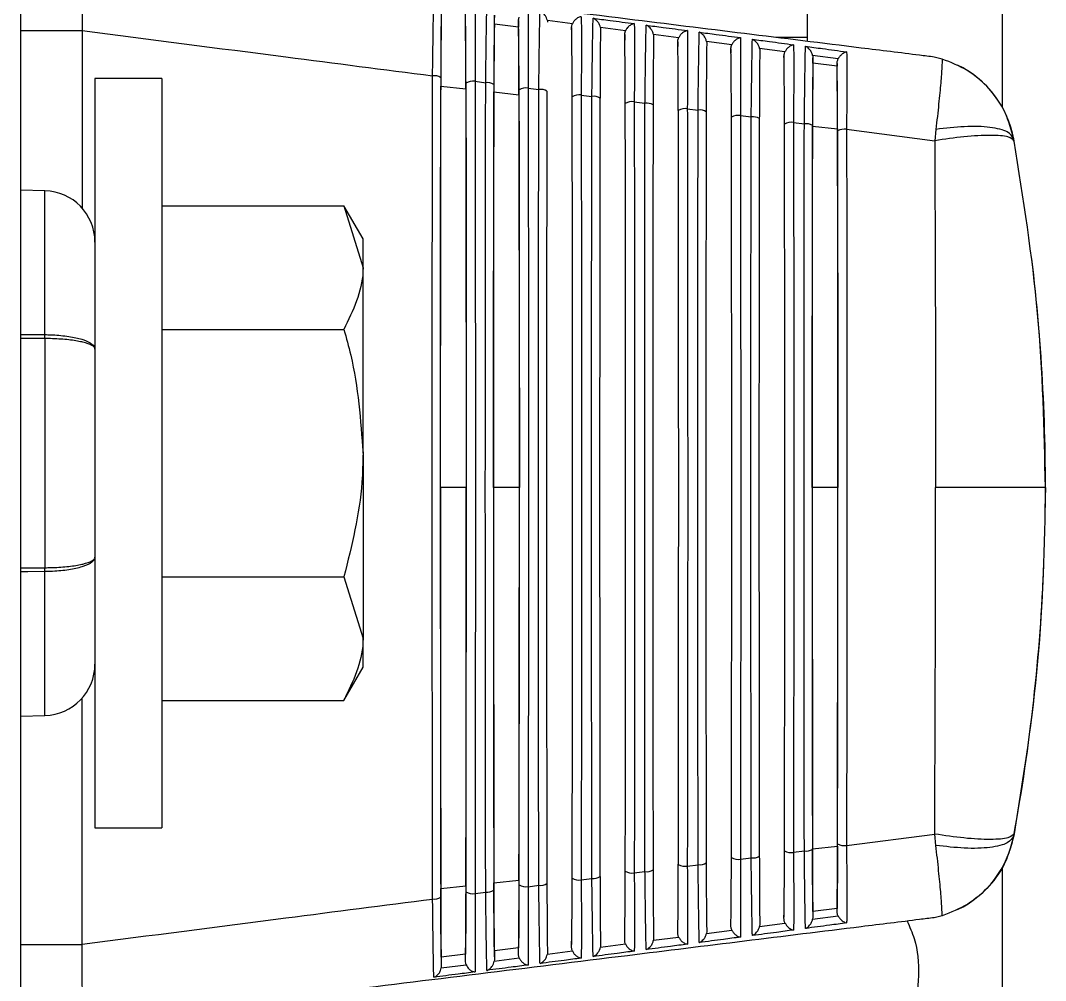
# Model space of a CAD drawing. Extents: x 7 to 135, y 3 to 97.
# Drawn here: x 132.735 to 133.932, y 40.901 to 42.022 of the extents above; entities that cross this region are included whole.
import ezdxf

# ---------------------------------------------------------------- set-up
doc = ezdxf.new("R2010")
doc.units = 0
doc.header["$MEASUREMENT"] = 0
doc.layers.add('OBJECT', color=7, linetype='CONTINUOUS')

msp = doc.modelspace()

# ---------------------------------------------------------------- linework, layer by layer
at = {"layer": 'OBJECT'}
for p, q in [((132.7346, 44.7015), (132.7346, 40.7239)), ((133.8811, 42.7879), (133.8811, 41.9203)), ((133.288, 42.0174), (133.288, 42.0279)), ((133.6533, 42.0364), (133.6533, 42.0017)), ((133.3162, 42.0139), (133.288, 42.0174)), ((133.3162, 42.0215), (133.3162, 42.0139)), ((133.3791, 42.0176), (133.3499, 42.0214)), ((132.7346, 42.01), (132.8066, 42.01)), ((132.8066, 42.01), (132.8066, 42.0098)), ((132.8066, 42.0098), (132.8066, 41.8025)), ((133.3782, 42.0133), (133.3782, 42.0063)), ((133.4412, 42.0095), (133.4118, 42.0133)), ((133.4402, 42.005), (133.4402, 41.9987)), ((133.5032, 42.0014), (133.4738, 42.0052)), ((133.5022, 41.9967), (133.5022, 41.9911)), ((133.5653, 41.9932), (133.5358, 41.9971)), ((133.6533, 42.0017), (133.6166, 42.0017)), ((133.6533, 42.0017), (133.6533, 41.9975)), ((133.5642, 41.9883), (133.5642, 41.9835)), ((133.6274, 41.985), (133.5977, 41.9889)), ((133.6262, 41.9799), (133.6262, 41.9759)), ((133.6895, 41.9768), (133.6597, 41.9807)), ((133.8109, 41.9765), (133.8017, 41.9788)), ((133.66, 41.9717), (133.66, 41.9781)), ((133.6882, 41.9683), (133.66, 41.9717)), ((133.6882, 41.9715), (133.6882, 41.9683)), ((133.829, 41.9694), (133.829, 41.9694)), ((132.8996, 41.954), (132.8216, 41.954)), ((132.8216, 41.954), (132.8216, 41.079)), ((132.8996, 41.954), (132.8996, 41.079)), ((133.2255, 41.9449), (133.2548, 41.9417)), ((133.2654, 41.9506), (133.2779, 41.9489)), ((133.2875, 41.9381), (133.3167, 41.9349)), ((133.3274, 41.9426), (133.3399, 41.9409)), ((133.3894, 41.9345), (133.4019, 41.9329)), ((133.4514, 41.9265), (133.4639, 41.9249)), ((133.5133, 41.9185), (133.5259, 41.9169)), ((133.5753, 41.9105), (133.588, 41.9089)), ((133.6373, 41.9025), (133.65, 41.9009)), ((133.6596, 41.8983), (133.6886, 41.8952)), ((133.6993, 41.8945), (133.8023, 41.8812)), ((133.8036, 41.8944), (133.8023, 41.8812)), ((133.895, 41.8808), (133.8946, 41.8832)), ((132.7632, 41.8228), (132.7346, 41.8235)), ((132.7632, 41.6548), (132.7632, 41.8228)), ((132.8996, 41.8052), (133.1123, 41.8052)), ((133.1346, 41.7665), (133.1123, 41.8052)), ((133.1123, 41.8052), (133.1346, 41.733)), ((133.1346, 41.733), (133.1346, 41.7665)), ((133.1346, 41.5165), (133.1346, 41.733)), ((132.8996, 41.6608), (133.1123, 41.6608)), ((132.7346, 41.655), (132.7632, 41.6548)), ((132.7632, 41.6503), (132.7346, 41.6504)), ((132.7632, 41.6503), (132.7632, 41.3827)), ((133.1346, 41.5165), (133.1346, 41.3)), ((133.2552, 41.4765), (133.225, 41.4765)), ((133.3172, 41.4765), (133.2871, 41.4765)), ((133.689, 41.4765), (133.6592, 41.4765)), ((132.7346, 41.3826), (132.7632, 41.3827)), ((132.7632, 41.2103), (132.7632, 41.3782)), ((132.8996, 41.3722), (133.1123, 41.3722)), ((133.1123, 41.3722), (133.1346, 41.3)), ((133.1346, 41.2665), (133.1346, 41.3)), ((133.1123, 41.2278), (133.1346, 41.2665)), ((132.8066, 40.9432), (132.8066, 41.2305)), ((132.8996, 41.2278), (133.1123, 41.2278)), ((132.7346, 41.2095), (132.7632, 41.2103)), ((132.8216, 41.079), (132.8996, 41.079)), ((133.6993, 41.0585), (133.8023, 41.0718)), ((133.8036, 41.0586), (133.8023, 41.0718)), ((133.895, 41.0722), (133.8946, 41.0698)), ((133.6596, 41.0547), (133.6886, 41.0578)), ((133.6373, 41.0505), (133.65, 41.0521)), ((133.5133, 41.0345), (133.5259, 41.0361)), ((133.5753, 41.0425), (133.588, 41.0441)), ((133.4514, 41.0265), (133.4639, 41.0281)), ((133.8811, 41.0327), (133.8811, 40.2451)), ((133.2255, 41.0081), (133.2548, 41.0113)), ((133.2875, 41.0149), (133.3167, 41.0181)), ((133.3274, 41.0104), (133.3399, 41.0121)), ((133.3894, 41.0185), (133.4019, 41.0201)), ((133.2654, 41.0024), (133.2779, 41.0041)), ((133.6262, 40.9731), (133.6262, 40.9771)), ((133.6597, 40.9723), (133.6895, 40.9762)), ((133.66, 40.9749), (133.6597, 40.9723)), ((133.6882, 40.9848), (133.66, 40.9813)), ((133.66, 40.9813), (133.66, 40.9749)), ((133.6882, 40.9815), (133.6882, 40.9848)), ((133.8109, 40.9765), (133.8017, 40.9742)), ((133.829, 40.9836), (133.829, 40.9836)), ((133.5022, 40.9563), (133.5022, 40.9619)), ((133.5642, 40.9647), (133.5642, 40.9695)), ((133.5977, 40.9641), (133.6274, 40.968)), ((133.598, 40.9665), (133.5977, 40.9641)), ((133.4402, 40.948), (133.4402, 40.9543)), ((133.4738, 40.9478), (133.5032, 40.9516)), ((133.474, 40.9498), (133.4738, 40.9478)), ((133.5358, 40.9559), (133.5653, 40.9598)), ((133.536, 40.9582), (133.5358, 40.9559)), ((132.7346, 40.9431), (132.8066, 40.9431)), ((132.8066, 40.9431), (132.8066, 40.9432)), ((133.3162, 40.9391), (133.288, 40.9356)), ((133.3162, 40.9315), (133.3162, 40.9391)), ((133.3782, 40.9397), (133.3782, 40.9467)), ((133.4118, 40.9397), (133.4412, 40.9435)), ((133.412, 40.9416), (133.4118, 40.9397)), ((133.2542, 40.9315), (133.226, 40.928)), ((133.226, 40.928), (133.226, 40.917)), ((133.2542, 40.9233), (133.2542, 40.9315)), ((133.2879, 40.9236), (133.317, 40.9274)), ((133.288, 40.9356), (133.288, 40.9251)), ((133.3499, 40.9316), (133.3791, 40.9354)), ((133.35, 40.9333), (133.3499, 40.9316)), ((133.2259, 40.9156), (133.255, 40.9193)), ((133.226, 40.917), (133.2259, 40.9156)), ((133.288, 40.9251), (133.2879, 40.9236))]:
    msp.add_line(p, q, dxfattribs=at)
at = {"layer": 'OBJECT', "flags": 128}
msp.add_lwpolyline([(132.7632, 41.3782), (132.7432, 41.3781), (132.7346, 41.378)], dxfattribs=at)
at = {"layer": 'OBJECT'}
for centre, radius, start, end in [((133.7765, 41.8615), 0.12, 10.4137, 64.0782), ((133.218, 41.9443), 0.0128, 54.9639, 99.4353), ((133.2628, 41.9362), 0.0146, 79.8682, 122.9841), ((133.28, 41.9361), 0.013, 55.4305, 99.3483), ((133.3248, 41.928), 0.0148, 79.9749, 122.5334), ((133.342, 41.928), 0.0131, 55.8994, 99.2581), ((133.3868, 41.9198), 0.015, 80.0857, 122.0765), ((133.404, 41.9198), 0.0133, 56.3727, 99.164), ((133.4488, 41.9116), 0.0152, 80.2005, 121.6139), ((133.466, 41.9116), 0.0135, 56.8506, 99.0691), ((133.5108, 41.9034), 0.0154, 80.3171, 121.1493), ((133.5281, 41.9035), 0.0136, 57.3297, 98.9737), ((133.5727, 41.8952), 0.0156, 80.4356, 120.6819), ((133.5901, 41.8953), 0.0138, 57.8171, 98.8722), ((133.6347, 41.887), 0.0158, 80.554, 120.2117), ((133.6521, 41.8871), 0.014, 58.3072, 98.7702), ((133.6967, 41.8787), 0.016, 80.6763, 119.7368), ((132.7616, 41.7628), 0.06, 0, 88.5), ((131.6816, 41.4765), 2.25, 359.0318, 6.8113), ((132.4225, 41.6525), 0.3407, 359.6205, 0.3795), ((132.4225, 41.3805), 0.3407, 359.6205, 0.3795), ((131.6816, 41.4765), 2.25, 349.5863, 357.7412), ((132.7616, 41.2702), 0.06, 271.5, 0), ((133.7765, 41.0915), 0.12, 295.9218, 349.5863), ((133.6967, 41.0743), 0.016, 240.2625, 279.3243), ((133.5901, 41.0577), 0.0138, 261.1279, 302.1819), ((133.6347, 41.066), 0.0158, 239.788, 279.446), ((133.6521, 41.0659), 0.014, 261.2289, 301.6928), ((133.5108, 41.0496), 0.0154, 238.8486, 279.6839), ((133.5281, 41.0496), 0.0136, 261.0274, 302.6683), ((133.5727, 41.0578), 0.0156, 239.3175, 279.5654), ((133.404, 41.0332), 0.0133, 260.8355, 303.627), ((133.4488, 41.0414), 0.0152, 238.3853, 279.7996), ((133.466, 41.0414), 0.0135, 260.9303, 303.15), ((133.3248, 41.025), 0.0148, 237.4675, 280.0241), ((133.342, 41.025), 0.0131, 260.7433, 304.1005), ((133.3868, 41.0332), 0.015, 237.9251, 279.9127), ((133.218, 41.0087), 0.0128, 260.5658, 305.0342), ((133.2628, 41.0168), 0.0146, 237.0149, 280.1332), ((133.28, 41.0169), 0.013, 260.6534, 304.5694)]:
    msp.add_arc(centre, radius, start, end, dxfattribs=at)
for centre, major_axis, start_param, end_param in [((133.2442, 41.4765), (0, 2.2176), 1.353401, 1.788192), ((133.236, 41.4765), (0, 2.217), 4.497874, 4.926904), ((133.3062, 41.4765), (0, 2.2143), 1.356764, 1.784829), ((133.298, 41.4765), (0, 2.2137), 4.501238, 4.923539), ((133.3682, 41.4765), (0, 2.2111), 1.360135, 1.781458), ((133.36, 41.4765), (0, 2.2105), 4.504611, 4.920167), ((133.4302, 41.4765), (0, 2.2078), 1.363514, 1.778079), ((133.422, 41.4765), (0, 2.2072), 4.507992, 4.916786), ((133.4922, 41.4765), (0, 2.2046), 1.366901, 1.774692), ((133.484, 41.4765), (0, 2.204), 4.511381, 4.913397), ((133.5542, 41.4765), (0, 2.2013), 1.370296, 1.771297), ((133.546, 41.4765), (0, 2.2007), 4.514778, 4.91), ((133.6162, 41.4765), (0, 2.1981), 1.373699, 1.767893), ((133.608, 41.4765), (0, 2.1975), 4.518183, 4.906595), ((133.6782, 41.4765), (0, 2.1948), 1.377111, 1.764481), ((133.67, 41.4765), (0, 2.1942), 4.521597, 4.903181)]:
    msp.add_ellipse(centre, major_axis=major_axis, ratio=0.008727, start_param=start_param, end_param=end_param, dxfattribs=at)
for points, knots in [([(132.8066, 42.1015), (132.8069, 42.1001), (132.8074, 42.0974), (132.8073, 42.0766), (132.8065, 42.0469), (132.8066, 42.022), (132.8066, 42.01)], [0, 0, 0, 0, 0.253585, 0.507165, 0.760848, 1, 1, 1, 1]), ([(133.8017, 41.9788), (133.796, 41.9795), (133.7676, 41.9831), (133.6482, 41.9978), (133.4184, 42.0263), (133.2113, 42.0518), (133.0953, 42.0661)], [0, 0, 0, 0, 0.024148, 0.120739, 0.507103, 1, 1, 1, 1]), ([(133.2159, 41.957), (133.2159, 41.9634), (133.2162, 41.9829), (133.2166, 42.0121), (133.217, 42.0351), (133.2172, 42.045), (133.2173, 42.0477), (133.2173, 42.0484)], [0, 0, 0, 0, 0.147377, 0.444496, 0.741155, 0.94022, 1, 1, 1, 1]), ([(133.2654, 42.0421), (133.2654, 42.0415), (133.2655, 42.0392), (133.2656, 42.0306), (133.2657, 42.0105), (133.2656, 41.9806), (133.2655, 41.9591), (133.2654, 41.9506)], [0, 0, 0, 0, 0.059553, 0.208064, 0.505163, 0.802608, 1, 1, 1, 1]), ([(133.2779, 41.9489), (133.278, 41.9554), (133.2782, 41.9749), (133.2786, 42.0041), (133.279, 42.027), (133.2792, 42.0369), (133.2793, 42.0397), (133.2793, 42.0403)], [0, 0, 0, 0, 0.148954, 0.449261, 0.749101, 0.940502, 1, 1, 1, 1]), ([(133.226, 42.036), (133.2259, 42.0311), (133.2257, 42.0214), (133.2255, 41.9926), (133.2254, 41.9679), (133.2253, 41.9548)], [0, 0, 0, 0, 0.320861, 0.641679, 1, 1, 1, 1]), ([(133.2549, 41.9484), (133.2548, 41.9603), (133.2548, 41.984), (133.2546, 42.0136), (133.2543, 42.0242), (133.2542, 42.0297)], [0, 0, 0, 0, 0.327832, 0.655736, 1, 1, 1, 1]), ([(133.288, 42.0279), (133.2879, 42.0228), (133.2877, 42.0127), (133.2875, 41.9838), (133.2874, 41.9595), (133.2874, 41.9468)], [0, 0, 0, 0, 0.3247441, 0.6494484, 1, 1, 1, 1]), ([(133.3274, 42.0341), (133.3274, 42.0334), (133.3275, 42.031), (133.3276, 42.0221), (133.3277, 42.0016), (133.3276, 41.9718), (133.3274, 41.9507), (133.3274, 41.9426)], [0, 0, 0, 0, 0.059279, 0.209423, 0.509833, 0.8106, 1, 1, 1, 1]), ([(133.3399, 41.9409), (133.34, 41.9474), (133.3402, 41.9669), (133.3406, 41.9962), (133.341, 42.0188), (133.3412, 42.0288), (133.3413, 42.0316), (133.3413, 42.0323)], [0, 0, 0, 0, 0.150605, 0.454244, 0.757411, 0.940777, 1, 1, 1, 1]), ([(133.3499, 42.0214), (133.3496, 42.0225), (133.349, 42.0249), (133.3468, 42.0284), (133.3441, 42.0309), (133.3421, 42.032), (133.3414, 42.0323), (133.3413, 42.0323)], [0, 0, 0, 0, 0.201837, 0.452546, 0.789369, 0.992111, 1, 1, 1, 1]), ([(133.226, 42.025), (133.2259, 42.0175), (133.2257, 42.0024), (133.2255, 41.9723), (133.2255, 41.9522), (133.2255, 41.9449)], [0, 0, 0, 0, 0.390005, 0.779955, 1, 1, 1, 1]), ([(133.2548, 41.9417), (133.2547, 41.9546), (133.2547, 41.9805), (133.2544, 42.0069), (133.2543, 42.0178), (133.2542, 42.0215)], [0, 0, 0, 0, 0.396562, 0.79319, 1, 1, 1, 1]), ([(133.288, 42.0174), (133.2879, 42.0096), (133.2877, 41.9941), (133.2875, 41.9643), (133.2875, 41.9447), (133.2875, 41.9381)], [0, 0, 0, 0, 0.397552, 0.795055, 1, 1, 1, 1]), ([(133.3162, 42.0215), (133.3163, 42.0227), (133.3165, 42.0242), (133.317, 42.0255), (133.317, 42.0256)], [0, 0, 0, 0, 0.873696, 1, 1, 1, 1]), ([(133.3169, 41.9405), (133.3168, 41.9523), (133.3168, 41.9761), (133.3165, 42.0054), (133.3163, 42.0161), (133.3162, 42.0215)], [0, 0, 0, 0, 0.331873, 0.663815, 1, 1, 1, 1]), ([(133.3499, 42.0214), (133.3499, 42.0213), (133.35, 42.0207), (133.35, 42.0202), (133.35, 42.0197)], [0, 0, 0, 0, 0.1620447, 1, 1, 1, 1]), ([(133.3782, 42.0133), (133.3783, 42.0145), (133.3785, 42.016), (133.379, 42.0174), (133.3791, 42.0176)], [0, 0, 0, 0, 0.845428, 1, 1, 1, 1]), ([(133.3894, 42.026), (133.3894, 42.026), (133.3886, 42.0259), (133.3866, 42.0254), (133.3836, 42.0236), (133.3808, 42.0208), (133.3796, 42.0186), (133.3791, 42.0176)], [0, 0, 0, 0, 0.0081507, 0.2069055, 0.5377494, 0.7912597, 1, 1, 1, 1]), ([(133.3894, 42.026), (133.3894, 42.0253), (133.3895, 42.0227), (133.3896, 42.0136), (133.3897, 41.9927), (133.3896, 41.9629), (133.3894, 41.9423), (133.3894, 41.9345)], [0, 0, 0, 0, 0.0590024, 0.2108554, 0.5147326, 0.8189782, 1, 1, 1, 1]), ([(133.4019, 41.9329), (133.402, 41.9394), (133.4022, 41.959), (133.4026, 41.9883), (133.403, 42.0107), (133.4032, 42.0206), (133.4033, 42.0235), (133.4033, 42.0242)], [0, 0, 0, 0, 0.152332, 0.45946, 0.766109, 0.941052, 1, 1, 1, 1]), ([(133.4033, 42.0242), (133.4099, 42.0233), (133.426, 42.0212), (133.442, 42.0191), (133.4514, 42.0179)], [0, 0, 0, 0, 0.412464, 1, 1, 1, 1]), ([(133.4118, 42.0133), (133.4116, 42.0144), (133.4109, 42.0169), (133.4086, 42.0204), (133.406, 42.0229), (133.4041, 42.0239), (133.4034, 42.0242), (133.4033, 42.0242)], [0, 0, 0, 0, 0.20674, 0.464932, 0.810713, 0.992038, 1, 1, 1, 1]), ([(133.4514, 42.0179), (133.4514, 42.0179), (133.4507, 42.0178), (133.4487, 42.0172), (133.4458, 42.0156), (133.4429, 42.0127), (133.4417, 42.0105), (133.4412, 42.0095)], [0, 0, 0, 0, 0.0082326, 0.1870017, 0.5256311, 0.7861812, 1, 1, 1, 1]), ([(133.4514, 42.0179), (133.4514, 42.0171), (133.4515, 42.0144), (133.4516, 42.005), (133.4517, 41.9837), (133.4516, 41.9541), (133.4514, 41.9338), (133.4514, 41.9265)], [0, 0, 0, 0, 0.0587321, 0.212375, 0.5198861, 0.8277772, 1, 1, 1, 1]), ([(133.4639, 41.9249), (133.464, 41.9314), (133.4642, 41.951), (133.4646, 41.9804), (133.465, 42.0026), (133.4652, 42.0125), (133.4653, 42.0153), (133.4653, 42.016)], [0, 0, 0, 0, 0.154143, 0.464927, 0.77522, 0.941323, 1, 1, 1, 1]), ([(133.4653, 42.016), (133.4719, 42.0152), (133.488, 42.0131), (133.504, 42.011), (133.5134, 42.0097)], [0, 0, 0, 0, 0.412431, 1, 1, 1, 1]), ([(133.4738, 42.0052), (133.4735, 42.0064), (133.4728, 42.0089), (133.4705, 42.0124), (133.4678, 42.0148), (133.466, 42.0158), (133.4654, 42.016), (133.4653, 42.016)], [0, 0, 0, 0, 0.211947, 0.477995, 0.832967, 0.991967, 1, 1, 1, 1]), ([(132.8066, 42.0098), (132.8859, 41.9995), (133.0224, 41.9819), (133.1588, 41.9643), (133.2159, 41.957)], [0, 0, 0, 0, 0.581449, 1, 1, 1, 1]), ([(133.3167, 41.9349), (133.3167, 41.9502), (133.3166, 41.9784), (133.3164, 42.0027), (133.3163, 42.0119), (133.3162, 42.0139)], [0, 0, 0, 0, 0.478249, 0.883044, 1, 1, 1, 1]), ([(133.3788, 41.9325), (133.3788, 41.9444), (133.3788, 41.9682), (133.3785, 41.9971), (133.3783, 42.0079), (133.3782, 42.0133)], [0, 0, 0, 0, 0.336125, 0.672319, 1, 1, 1, 1]), ([(133.412, 42.0114), (133.4119, 42.006), (133.4117, 41.9951), (133.4115, 41.9662), (133.4114, 41.9426), (133.4114, 41.9309)], [0, 0, 0, 0, 0.333135, 0.666223, 1, 1, 1, 1]), ([(133.4118, 42.0133), (133.4119, 42.0132), (133.412, 42.0126), (133.412, 42.0119), (133.412, 42.0114)], [0, 0, 0, 0, 0.2141516, 1, 1, 1, 1]), ([(133.4402, 42.005), (133.4403, 42.0063), (133.4405, 42.0078), (133.4411, 42.0092), (133.4412, 42.0095)], [0, 0, 0, 0, 0.819105, 1, 1, 1, 1]), ([(133.4408, 41.9245), (133.4408, 41.9364), (133.4407, 41.9603), (133.4405, 41.9889), (133.4403, 41.9998), (133.4402, 42.005)], [0, 0, 0, 0, 0.3406012, 0.6812768, 1, 1, 1, 1]), ([(133.474, 42.0032), (133.4739, 41.9975), (133.4737, 41.9863), (133.4735, 41.9573), (133.4734, 41.9342), (133.4734, 41.9229)], [0, 0, 0, 0, 0.337675, 0.675295, 1, 1, 1, 1]), ([(133.4738, 42.0052), (133.4738, 42.0051), (133.474, 42.0044), (133.474, 42.0037), (133.474, 42.0032)], [0, 0, 0, 0, 0.257404, 1, 1, 1, 1]), ([(133.5134, 42.0097), (133.5134, 42.0097), (133.5128, 42.0096), (133.5109, 42.0091), (133.508, 42.0075), (133.505, 42.0046), (133.5038, 42.0024), (133.5032, 42.0014)], [0, 0, 0, 0, 0.008321, 0.166408, 0.512965, 0.780846, 1, 1, 1, 1]), ([(133.5134, 42.0097), (133.5134, 42.0089), (133.5135, 42.0061), (133.5136, 41.9964), (133.5136, 41.9746), (133.5135, 41.9451), (133.5134, 41.9253), (133.5133, 41.9185)], [0, 0, 0, 0, 0.058464, 0.213983, 0.525307, 0.837022, 1, 1, 1, 1]), ([(133.5259, 41.9169), (133.526, 41.9234), (133.5262, 41.943), (133.5266, 41.9724), (133.527, 41.9944), (133.5272, 42.0043), (133.5273, 42.0071), (133.5273, 42.0079)], [0, 0, 0, 0, 0.156042, 0.470659, 0.784781, 0.941593, 1, 1, 1, 1]), ([(133.5273, 42.0079), (133.5339, 42.007), (133.55, 42.0049), (133.566, 42.0028), (133.5754, 42.0015)], [0, 0, 0, 0, 0.412396, 1, 1, 1, 1]), ([(133.5358, 41.9971), (133.5354, 41.9982), (133.5347, 42.0008), (133.5323, 42.0044), (133.5297, 42.0067), (133.5279, 42.0076), (133.5274, 42.0079), (133.5273, 42.0079)], [0, 0, 0, 0, 0.217444, 0.491747, 0.856139, 0.991889, 1, 1, 1, 1]), ([(133.5022, 41.9967), (133.5023, 41.998), (133.5025, 41.9996), (133.5031, 42.0011), (133.5032, 42.0014)], [0, 0, 0, 0, 0.794593, 1, 1, 1, 1]), ([(133.5028, 41.9165), (133.5028, 41.9285), (133.5027, 41.9523), (133.5025, 41.9806), (133.5023, 41.9915), (133.5022, 41.9967)], [0, 0, 0, 0, 0.345326, 0.690726, 1, 1, 1, 1]), ([(133.536, 41.9949), (133.5359, 41.989), (133.5357, 41.9774), (133.5355, 41.9484), (133.5354, 41.9258), (133.5354, 41.9149)], [0, 0, 0, 0, 0.342462, 0.684873, 1, 1, 1, 1]), ([(133.5358, 41.9971), (133.5358, 41.9969), (133.5359, 41.9961), (133.536, 41.9954), (133.536, 41.9949)], [0, 0, 0, 0, 0.29367, 1, 1, 1, 1]), ([(133.5642, 41.9883), (133.5644, 41.9896), (133.5645, 41.9913), (133.5652, 41.9929), (133.5653, 41.9932)], [0, 0, 0, 0, 0.771752, 1, 1, 1, 1]), ([(133.5754, 42.0015), (133.5754, 42.0015), (133.5748, 42.0014), (133.573, 42.0009), (133.5702, 41.9993), (133.5672, 41.9965), (133.5659, 41.9942), (133.5653, 41.9932)], [0, 0, 0, 0, 0.008467, 0.145055, 0.499706, 0.775224, 1, 1, 1, 1]), ([(133.5754, 42.0015), (133.5754, 42.0007), (133.5755, 41.9978), (133.5756, 41.9877), (133.5756, 41.9655), (133.5755, 41.9362), (133.5754, 41.9168), (133.5753, 41.9105)], [0, 0, 0, 0, 0.058202, 0.215691, 0.531014, 0.846743, 1, 1, 1, 1]), ([(133.588, 41.9089), (133.588, 41.9154), (133.5883, 41.935), (133.5887, 41.9645), (133.589, 41.9863), (133.5892, 41.996), (133.5893, 41.9989), (133.5893, 41.9997)], [0, 0, 0, 0, 0.158035, 0.476677, 0.794817, 0.9418599, 1, 1, 1, 1]), ([(133.5893, 41.9997), (133.5959, 41.9988), (133.612, 41.9966), (133.628, 41.9945), (133.6374, 41.9932)], [0, 0, 0, 0, 0.412355, 1, 1, 1, 1]), ([(133.5977, 41.9889), (133.5974, 41.9901), (133.5966, 41.9927), (133.5941, 41.9963), (133.5915, 41.9985), (133.5898, 41.9994), (133.5894, 41.9996), (133.5893, 41.9997)], [0, 0, 0, 0, 0.223273, 0.506276, 0.880292, 0.991808, 1, 1, 1, 1]), ([(133.6374, 41.9932), (133.6374, 41.9932), (133.6369, 41.9931), (133.6352, 41.9927), (133.6324, 41.9912), (133.6293, 41.9883), (133.628, 41.986), (133.6274, 41.985)], [0, 0, 0, 0, 0.008535, 0.122917, 0.485787, 0.769308, 1, 1, 1, 1]), ([(133.6374, 41.9932), (133.6374, 41.9924), (133.6375, 41.9893), (133.6376, 41.979), (133.6376, 41.9564), (133.6375, 41.9272), (133.6374, 41.9083), (133.6373, 41.9025)], [0, 0, 0, 0, 0.057938, 0.217496, 0.537031, 0.856977, 1, 1, 1, 1]), ([(133.65, 41.9009), (133.65, 41.9074), (133.6503, 41.927), (133.6507, 41.9566), (133.651, 41.9781), (133.6512, 41.9878), (133.6513, 41.9906), (133.6513, 41.9914)], [0, 0, 0, 0, 0.16013, 0.483, 0.805363, 0.942121, 1, 1, 1, 1]), ([(133.6513, 41.9914), (133.6579, 41.9905), (133.674, 41.9884), (133.69, 41.9862), (133.6994, 41.9849)], [0, 0, 0, 0, 0.412314, 1, 1, 1, 1]), ([(133.6597, 41.9807), (133.6593, 41.9819), (133.6585, 41.9845), (133.6559, 41.9882), (133.6534, 41.9903), (133.6517, 41.9912), (133.6514, 41.9914), (133.6513, 41.9914)], [0, 0, 0, 0, 0.229447, 0.5216084, 0.9054496, 0.9917215, 1, 1, 1, 1]), ([(133.5648, 41.9086), (133.5648, 41.9205), (133.5647, 41.9444), (133.5645, 41.9724), (133.5643, 41.9833), (133.5642, 41.9883)], [0, 0, 0, 0, 0.350317, 0.700707, 1, 1, 1, 1]), ([(133.598, 41.9865), (133.5979, 41.9805), (133.5977, 41.9685), (133.5975, 41.9395), (133.5975, 41.9173), (133.5974, 41.9069)], [0, 0, 0, 0, 0.34753, 0.695001, 1, 1, 1, 1]), ([(133.5977, 41.9889), (133.5978, 41.9887), (133.5979, 41.9879), (133.598, 41.987), (133.598, 41.9865)], [0, 0, 0, 0, 0.324216, 1, 1, 1, 1]), ([(133.6262, 41.9799), (133.6264, 41.9813), (133.6265, 41.983), (133.6272, 41.9846), (133.6274, 41.985)], [0, 0, 0, 0, 0.750481, 1, 1, 1, 1]), ([(133.6268, 41.9006), (133.6268, 41.9125), (133.6267, 41.9364), (133.6265, 41.9641), (133.6263, 41.975), (133.6262, 41.9799)], [0, 0, 0, 0, 0.355594, 0.71127, 1, 1, 1, 1]), ([(133.6597, 41.9807), (133.6598, 41.9804), (133.6599, 41.9795), (133.66, 41.9787), (133.66, 41.9781)], [0, 0, 0, 0, 0.349915, 1, 1, 1, 1]), ([(133.6994, 41.9849), (133.6994, 41.9849), (133.699, 41.9849), (133.6973, 41.9844), (133.6946, 41.9829), (133.6915, 41.9801), (133.6901, 41.9778), (133.6895, 41.9768)], [0, 0, 0, 0, 0.008641, 0.099971, 0.471201, 0.763081, 1, 1, 1, 1]), ([(133.6994, 41.9849), (133.6994, 41.9841), (133.6995, 41.9809), (133.6996, 41.9702), (133.6996, 41.9472), (133.6995, 41.9182), (133.6993, 41.8998), (133.6993, 41.8945)], [0, 0, 0, 0, 0.057677, 0.219414, 0.543375, 0.867764, 1, 1, 1, 1]), ([(133.66, 41.9781), (133.6599, 41.9719), (133.6597, 41.9595), (133.6595, 41.9305), (133.6595, 41.9088), (133.6594, 41.899)], [0, 0, 0, 0, 0.3528925, 0.7057273, 1, 1, 1, 1]), ([(133.66, 41.9717), (133.6599, 41.9627), (133.6597, 41.9446), (133.6596, 41.9167), (133.6596, 41.9009), (133.6596, 41.8983)], [0, 0, 0, 0, 0.453822, 0.907586, 1, 1, 1, 1]), ([(133.6882, 41.9715), (133.6884, 41.9728), (133.6885, 41.9747), (133.6893, 41.9763), (133.6895, 41.9768)], [0, 0, 0, 0, 0.730748, 1, 1, 1, 1]), ([(133.6888, 41.8926), (133.6887, 41.9046), (133.6887, 41.9285), (133.6885, 41.9558), (133.6883, 41.9667), (133.6882, 41.9715)], [0, 0, 0, 0, 0.361188, 0.722456, 1, 1, 1, 1]), ([(133.6886, 41.8952), (133.6886, 41.9064), (133.6886, 41.9306), (133.6884, 41.9545), (133.6883, 41.9656), (133.6882, 41.9683)], [0, 0, 0, 0, 0.393564, 0.855354, 1, 1, 1, 1]), ([(133.8109, 41.9765), (133.8108, 41.9738), (133.8108, 41.9683), (133.8094, 41.9496), (133.807, 41.9249), (133.8048, 41.9045), (133.8036, 41.8944)], [0, 0, 0, 0, 0.249999, 0.499999, 0.750001, 1, 1, 1, 1]), ([(133.8946, 41.8832), (133.8917, 41.8939), (133.886, 41.9152), (133.8668, 41.9425), (133.8417, 41.9646), (133.8211, 41.9725), (133.8109, 41.9765)], [0, 0, 0, 0, 0.25, 0.4999999, 0.7500004, 1, 1, 1, 1]), ([(133.2159, 40.996), (133.2159, 41.0026), (133.2158, 41.0351), (133.2156, 41.1729), (133.2154, 41.3974), (133.2154, 41.6876), (133.2157, 41.8672), (133.2159, 41.957)], [0, 0, 0, 0, 0.020664, 0.103331, 0.434809, 0.717404, 1, 1, 1, 1]), ([(133.225, 41.4765), (133.225, 41.5553), (133.2251, 41.7128), (133.2253, 41.8676), (133.2255, 41.9449)], [0, 0, 0, 0, 0.500491, 1, 1, 1, 1]), ([(133.2654, 41.9506), (133.2654, 41.944), (133.2655, 41.9114), (133.2657, 41.7736), (133.2659, 41.5513), (133.2658, 41.2655), (133.2655, 41.0901), (133.2654, 41.0024)], [0, 0, 0, 0, 0.020947, 0.104745, 0.44076, 0.72038, 1, 1, 1, 1]), ([(133.2779, 41.0041), (133.2779, 41.0106), (133.2778, 41.0432), (133.2776, 41.181), (133.2774, 41.4028), (133.2775, 41.6875), (133.2777, 41.8618), (133.2779, 41.9489)], [0, 0, 0, 0, 0.021019, 0.105106, 0.44228, 0.72114, 1, 1, 1, 1]), ([(133.2548, 41.9417), (133.2549, 41.8484), (133.2552, 41.6944), (133.2552, 41.5381), (133.2552, 41.4765)], [0, 0, 0, 0, 0.605766, 1, 1, 1, 1]), ([(133.2871, 41.4765), (133.2871, 41.5357), (133.2871, 41.6908), (133.2873, 41.8436), (133.2875, 41.9381)], [0, 0, 0, 0, 0.38188, 1, 1, 1, 1]), ([(133.3167, 41.9349), (133.3169, 41.8416), (133.3171, 41.6898), (133.3172, 41.5358), (133.3172, 41.4765)], [0, 0, 0, 0, 0.61478, 1, 1, 1, 1]), ([(133.3274, 41.9426), (133.3274, 41.936), (133.3275, 41.9034), (133.3277, 41.7655), (133.3279, 41.5458), (133.3278, 41.2655), (133.3275, 41.0955), (133.3274, 41.0104)], [0, 0, 0, 0, 0.021311, 0.106568, 0.448432, 0.724216, 1, 1, 1, 1]), ([(133.3399, 41.0121), (133.3399, 41.0186), (133.3398, 41.0512), (133.3396, 41.1892), (133.3394, 41.4083), (133.3395, 41.6875), (133.3398, 41.8565), (133.3399, 41.9409)], [0, 0, 0, 0, 0.021386, 0.106942, 0.450009, 0.725005, 1, 1, 1, 1]), ([(133.3894, 41.9345), (133.3894, 41.928), (133.3894, 41.8954), (133.3897, 41.7573), (133.3898, 41.5403), (133.3898, 41.2656), (133.3895, 41.1008), (133.3894, 41.0185)], [0, 0, 0, 0, 0.021688, 0.108454, 0.456373, 0.728187, 1, 1, 1, 1]), ([(133.4019, 41.0201), (133.4019, 41.0266), (133.4018, 41.0592), (133.4016, 41.1973), (133.4015, 41.4138), (133.4015, 41.6874), (133.4018, 41.8511), (133.4019, 41.9329)], [0, 0, 0, 0, 0.021766, 0.108843, 0.45801, 0.729005, 1, 1, 1, 1]), ([(133.4514, 41.9265), (133.4514, 41.92), (133.4514, 41.8873), (133.4516, 41.7492), (133.4518, 41.5348), (133.4517, 41.2656), (133.4515, 41.1062), (133.4514, 41.0265)], [0, 0, 0, 0, 0.022079, 0.110408, 0.464597, 0.732298, 1, 1, 1, 1]), ([(133.4639, 41.0281), (133.4639, 41.0346), (133.4639, 41.0673), (133.4636, 41.2054), (133.4635, 41.4193), (133.4636, 41.6874), (133.4638, 41.8457), (133.4639, 41.9249)], [0, 0, 0, 0, 0.02216, 0.110812, 0.466297, 0.733148, 1, 1, 1, 1]), ([(133.5133, 41.9185), (133.5134, 41.912), (133.5134, 41.8793), (133.5136, 41.7411), (133.5138, 41.5293), (133.5137, 41.2656), (133.5135, 41.1115), (133.5133, 41.0345)], [0, 0, 0, 0, 0.022484, 0.112433, 0.473119, 0.736559, 1, 1, 1, 1]), ([(133.5259, 41.0361), (133.5259, 41.0426), (133.5259, 41.0753), (133.5257, 41.2135), (133.5255, 41.4248), (133.5256, 41.6873), (133.5258, 41.8404), (133.5259, 41.9169)], [0, 0, 0, 0, 0.022568, 0.112852, 0.474885, 0.737443, 1, 1, 1, 1]), ([(133.5753, 41.9105), (133.5753, 41.904), (133.5754, 41.8713), (133.5756, 41.733), (133.5757, 41.5239), (133.5757, 41.2657), (133.5754, 41.1169), (133.5753, 41.0425)], [0, 0, 0, 0, 0.022904, 0.114532, 0.481956, 0.740978, 1, 1, 1, 1]), ([(133.588, 41.0441), (133.5879, 41.0507), (133.5879, 41.0834), (133.5877, 41.2217), (133.5875, 41.4303), (133.5876, 41.6873), (133.5878, 41.835), (133.588, 41.9089)], [0, 0, 0, 0, 0.022991, 0.114968, 0.483793, 0.741896, 1, 1, 1, 1]), ([(133.6373, 41.9025), (133.6373, 41.896), (133.6374, 41.8632), (133.6376, 41.7249), (133.6377, 41.5184), (133.6376, 41.2657), (133.6374, 41.1222), (133.6373, 41.0505)], [0, 0, 0, 0, 0.023339, 0.116711, 0.491126, 0.745563, 1, 1, 1, 1]), ([(133.65, 41.0521), (133.65, 41.0587), (133.6499, 41.0914), (133.6497, 41.2298), (133.6496, 41.4357), (133.6497, 41.6873), (133.6499, 41.8297), (133.65, 41.9009)], [0, 0, 0, 0, 0.02343, 0.117165, 0.493037, 0.746519, 1, 1, 1, 1]), ([(133.6592, 41.4765), (133.6592, 41.5357), (133.6593, 41.6773), (133.6595, 41.817), (133.6596, 41.8983)], [0, 0, 0, 0, 0.418548, 1, 1, 1, 1]), ([(133.6886, 41.8952), (133.6888, 41.8175), (133.689, 41.6788), (133.689, 41.5382), (133.689, 41.4765)], [0, 0, 0, 0, 0.560761, 1, 1, 1, 1]), ([(133.8946, 41.8832), (133.8928, 41.8862), (133.8892, 41.8923), (133.8681, 41.8974), (133.8384, 41.8985), (133.8149, 41.8957), (133.8036, 41.8944)], [0, 0, 0, 0, 0.241561, 0.499999, 0.758439, 1, 1, 1, 1]), ([(133.6993, 41.8945), (133.6993, 41.8879), (133.6994, 41.8552), (133.6996, 41.7167), (133.6997, 41.5129), (133.6996, 41.2658), (133.6994, 41.1276), (133.6993, 41.0585)], [0, 0, 0, 0, 0.023792, 0.118973, 0.500647, 0.750324, 1, 1, 1, 1]), ([(133.895, 41.8808), (133.8934, 41.8826), (133.8901, 41.8863), (133.8687, 41.888), (133.838, 41.8865), (133.8139, 41.8829), (133.8023, 41.8812)], [0, 0, 0, 0, 0.24117, 0.499999, 0.75883, 1, 1, 1, 1]), ([(133.8023, 41.8812), (133.8025, 41.8147), (133.8031, 41.6806), (133.8032, 41.5449), (133.8033, 41.4765)], [0, 0, 0, 0, 0.496376, 1, 1, 1, 1]), ([(133.9316, 41.4765), (133.9301, 41.5443), (133.927, 41.6799), (133.9057, 41.8138), (133.895, 41.8808)], [0, 0, 0, 0, 0.5, 1, 1, 1, 1]), ([(133.1346, 41.733), (133.1346, 41.7313), (133.1343, 41.7069), (133.1229, 41.683), (133.1123, 41.6608)], [0, 0, 0, 0, 0.070214, 1, 1, 1, 1]), ([(133.1123, 41.6608), (133.1151, 41.6509), (133.1282, 41.6039), (133.1318, 41.5551), (133.1346, 41.5165)], [0, 0, 0, 0, 0.2110005, 1, 1, 1, 1]), ([(132.7632, 41.6548), (132.7653, 41.6548), (132.7742, 41.6546), (132.7892, 41.6533), (132.8012, 41.6509), (132.8112, 41.6478), (132.8191, 41.644), (132.8216, 41.6399), (132.8216, 41.6378), (132.8216, 41.6378)], [0, 0, 0, 0, 0.069185, 0.283874, 0.497974, 0.54244, 0.769066, 0.995298, 1, 1, 1, 1]), ([(132.8216, 41.6378), (132.8216, 41.6378), (132.8216, 41.6381), (132.8215, 41.6387), (132.8208, 41.6402), (132.8177, 41.6428), (132.8112, 41.6451), (132.8012, 41.6474), (132.7892, 41.6492), (132.7742, 41.6501), (132.7653, 41.6502), (132.7632, 41.6503)], [0, 0, 0, 0, 0.0047013, 0.0398695, 0.0943379, 0.2315808, 0.4579645, 0.5023831, 0.7162906, 0.9308503, 1, 1, 1, 1]), ([(133.1346, 41.5165), (133.1344, 41.5052), (133.1333, 41.4563), (133.1214, 41.4087), (133.1123, 41.3722)], [0, 0, 0, 0, 0.2318494, 1, 1, 1, 1]), ([(133.225, 41.4765), (133.225, 41.3977), (133.2251, 41.2402), (133.2253, 41.0854), (133.2255, 41.0081)], [0, 0, 0, 0, 0.500491, 1, 1, 1, 1]), ([(133.2548, 41.0113), (133.2549, 41.1046), (133.2552, 41.2586), (133.2552, 41.4149), (133.2552, 41.4765)], [0, 0, 0, 0, 0.605766, 1, 1, 1, 1]), ([(133.2871, 41.4765), (133.2871, 41.4173), (133.2871, 41.2622), (133.2873, 41.1094), (133.2875, 41.0149)], [0, 0, 0, 0, 0.38188, 1, 1, 1, 1]), ([(133.3167, 41.0181), (133.3169, 41.1114), (133.3171, 41.2632), (133.3172, 41.4172), (133.3172, 41.4765)], [0, 0, 0, 0, 0.61478, 1, 1, 1, 1]), ([(133.6592, 41.4765), (133.6592, 41.4173), (133.6593, 41.2757), (133.6595, 41.136), (133.6596, 41.0547)], [0, 0, 0, 0, 0.418548, 1, 1, 1, 1]), ([(133.6886, 41.0578), (133.6888, 41.1355), (133.689, 41.2742), (133.689, 41.4148), (133.689, 41.4765)], [0, 0, 0, 0, 0.560761, 1, 1, 1, 1]), ([(133.8023, 41.0718), (133.8025, 41.1383), (133.8031, 41.2724), (133.8032, 41.4081), (133.8033, 41.4765)], [0, 0, 0, 0, 0.496376, 1, 1, 1, 1]), ([(133.9316, 41.4765), (133.9299, 41.4765), (133.9262, 41.4765), (133.8967, 41.4765), (133.8537, 41.4765), (133.8197, 41.4765), (133.8033, 41.4765)], [0, 0, 0, 0, 0.2407717, 0.499999, 0.7592268, 1, 1, 1, 1]), ([(133.9316, 41.4765), (133.9301, 41.4087), (133.927, 41.2731), (133.9057, 41.1392), (133.895, 41.0722)], [0, 0, 0, 0, 0.5, 1, 1, 1, 1]), ([(132.8216, 41.3952), (132.8216, 41.3952), (132.8216, 41.3931), (132.8191, 41.389), (132.8112, 41.3852), (132.8012, 41.3821), (132.7892, 41.3797), (132.7742, 41.3784), (132.7653, 41.3783), (132.7632, 41.3782)], [0, 0, 0, 0, 0.004702, 0.230934, 0.45756, 0.502005, 0.716107, 0.930798, 1, 1, 1, 1]), ([(132.7632, 41.3827), (132.7653, 41.3828), (132.7742, 41.3829), (132.7892, 41.3838), (132.8012, 41.3856), (132.8112, 41.3879), (132.8177, 41.3902), (132.8208, 41.3928), (132.8215, 41.3943), (132.8216, 41.3949), (132.8216, 41.3952), (132.8216, 41.3952)], [0, 0, 0, 0, 0.069167, 0.283726, 0.497638, 0.542036, 0.768419, 0.905662, 0.96013, 0.995299, 1, 1, 1, 1]), ([(133.1346, 41.3), (133.1346, 41.2983), (133.1343, 41.2739), (133.1229, 41.25), (133.1123, 41.2278)], [0, 0, 0, 0, 0.070211, 1, 1, 1, 1]), ([(133.895, 41.0722), (133.8934, 41.0704), (133.8901, 41.0667), (133.8687, 41.065), (133.838, 41.0665), (133.8139, 41.0701), (133.8023, 41.0718)], [0, 0, 0, 0, 0.24117, 0.499999, 0.75883, 1, 1, 1, 1]), ([(133.8946, 41.0698), (133.8928, 41.0668), (133.8892, 41.0607), (133.8681, 41.0556), (133.8384, 41.0545), (133.8149, 41.0573), (133.8036, 41.0586)], [0, 0, 0, 0, 0.2415611, 0.4999994, 0.7584387, 1, 1, 1, 1]), ([(133.8946, 41.0698), (133.8917, 41.0591), (133.886, 41.0378), (133.8668, 41.0105), (133.8417, 40.9885), (133.8211, 40.9805), (133.8109, 40.9765)], [0, 0, 0, 0, 0.2499997, 0.4999997, 0.7500002, 1, 1, 1, 1]), ([(133.6882, 40.9815), (133.6883, 40.9879), (133.6885, 41.0007), (133.6887, 41.0297), (133.6888, 41.051), (133.6888, 41.0604)], [0, 0, 0, 0, 0.357962, 0.715855, 1, 1, 1, 1]), ([(133.6886, 41.0578), (133.6886, 41.0466), (133.6886, 41.0224), (133.6884, 40.9985), (133.6883, 40.9874), (133.6882, 40.9848)], [0, 0, 0, 0, 0.393564, 0.855354, 1, 1, 1, 1]), ([(133.6993, 41.0585), (133.6993, 41.052), (133.6995, 41.0323), (133.6996, 41.0026), (133.6996, 40.9813), (133.6995, 40.9716), (133.6994, 40.9689), (133.6994, 40.9681)], [0, 0, 0, 0, 0.16173, 0.488574, 0.814945, 0.942319, 1, 1, 1, 1]), ([(133.8109, 40.9765), (133.8108, 40.9792), (133.8108, 40.9847), (133.8094, 41.0034), (133.807, 41.0281), (133.8048, 41.0485), (133.8036, 41.0586)], [0, 0, 0, 0, 0.2499995, 0.499999, 0.7500005, 1, 1, 1, 1]), ([(133.5974, 41.0461), (133.5975, 41.0342), (133.5975, 41.0103), (133.5977, 40.9825), (133.5979, 40.9715), (133.598, 40.9665)], [0, 0, 0, 0, 0.350807, 0.701699, 1, 1, 1, 1]), ([(133.6262, 40.9731), (133.6263, 40.9793), (133.6265, 40.9916), (133.6267, 41.0207), (133.6268, 41.0425), (133.6268, 41.0524)], [0, 0, 0, 0, 0.352325, 0.704579, 1, 1, 1, 1]), ([(133.6373, 41.0505), (133.6374, 41.044), (133.6375, 41.0243), (133.6376, 40.9947), (133.6376, 40.9731), (133.6375, 40.9634), (133.6374, 40.9606), (133.6374, 40.9598)], [0, 0, 0, 0, 0.159552, 0.481991, 0.803963, 0.942058, 1, 1, 1, 1]), ([(133.6513, 40.9616), (133.6513, 40.9624), (133.6512, 40.9655), (133.651, 40.9759), (133.6506, 40.9985), (133.6503, 41.0276), (133.65, 41.0464), (133.65, 41.0521)], [0, 0, 0, 0, 0.057876, 0.218013, 0.53802, 0.858387, 1, 1, 1, 1]), ([(133.6594, 41.054), (133.6595, 41.0421), (133.6595, 41.0183), (133.6597, 40.9908), (133.6599, 40.9798), (133.66, 40.9749)], [0, 0, 0, 0, 0.356144, 0.712377, 1, 1, 1, 1]), ([(133.66, 40.9813), (133.6599, 40.9903), (133.6597, 41.0084), (133.6596, 41.0363), (133.6596, 41.0521), (133.6596, 41.0547)], [0, 0, 0, 0, 0.453823, 0.907586, 1, 1, 1, 1]), ([(133.5022, 40.9563), (133.5023, 40.9621), (133.5025, 40.9737), (133.5027, 41.0028), (133.5028, 41.0255), (133.5028, 41.0365)], [0, 0, 0, 0, 0.341978, 0.683892, 1, 1, 1, 1]), ([(133.5133, 41.0345), (133.5134, 41.028), (133.5135, 41.0084), (133.5136, 40.9788), (133.5136, 40.9568), (133.5135, 40.9469), (133.5134, 40.9441), (133.5134, 40.9433)], [0, 0, 0, 0, 0.155511, 0.46978, 0.783592, 0.941533, 1, 1, 1, 1]), ([(133.5273, 40.9451), (133.5273, 40.9459), (133.5272, 40.9487), (133.527, 40.9585), (133.5266, 40.9803), (133.5262, 41.0097), (133.526, 41.0294), (133.5259, 41.0361)], [0, 0, 0, 0, 0.058404, 0.21445, 0.526194, 0.838268, 1, 1, 1, 1]), ([(133.5354, 41.0381), (133.5354, 41.0262), (133.5355, 41.0024), (133.5357, 40.9742), (133.5359, 40.9633), (133.536, 40.9582)], [0, 0, 0, 0, 0.345763, 0.691607, 1, 1, 1, 1]), ([(133.5642, 40.9647), (133.5643, 40.9707), (133.5645, 40.9827), (133.5647, 41.0117), (133.5648, 41.034), (133.5648, 41.0444)], [0, 0, 0, 0, 0.347002, 0.693943, 1, 1, 1, 1]), ([(133.5753, 41.0425), (133.5754, 41.036), (133.5755, 41.0164), (133.5756, 40.9868), (133.5756, 40.9649), (133.5755, 40.9551), (133.5754, 40.9523), (133.5754, 40.9515)], [0, 0, 0, 0, 0.157481, 0.4757308, 0.7935208, 0.9417951, 1, 1, 1, 1]), ([(133.5893, 40.9533), (133.5893, 40.9541), (133.5892, 40.9571), (133.589, 40.9672), (133.5886, 40.9894), (133.5882, 41.0186), (133.588, 41.0379), (133.588, 41.0441)], [0, 0, 0, 0, 0.0581366, 0.2161782, 0.5319476, 0.8480674, 1, 1, 1, 1]), ([(133.4114, 41.0221), (133.4114, 41.0103), (133.4115, 40.9865), (133.4117, 40.9577), (133.4119, 40.9469), (133.412, 40.9416)], [0, 0, 0, 0, 0.336463, 0.673003, 1, 1, 1, 1]), ([(133.4402, 40.948), (133.4403, 40.9536), (133.4405, 40.9648), (133.4407, 40.9939), (133.4408, 41.0171), (133.4408, 41.0285)], [0, 0, 0, 0, 0.337219, 0.674379, 1, 1, 1, 1]), ([(133.4514, 41.0265), (133.4514, 41.02), (133.4516, 41.0004), (133.4517, 40.9709), (133.4516, 40.9486), (133.4515, 40.9387), (133.4514, 40.9359), (133.4514, 40.9351)], [0, 0, 0, 0, 0.153634, 0.464107, 0.774128, 0.941265, 1, 1, 1, 1]), ([(133.4653, 40.937), (133.4653, 40.9377), (133.4652, 40.9404), (133.465, 40.9499), (133.4646, 40.9712), (133.4642, 41.0007), (133.464, 41.0209), (133.4639, 41.0281)], [0, 0, 0, 0, 0.0586738, 0.2128222, 0.5207281, 0.8289543, 1, 1, 1, 1]), ([(133.4734, 41.0301), (133.4734, 41.0182), (133.4735, 40.9945), (133.4737, 40.9659), (133.4739, 40.9551), (133.474, 40.9498)], [0, 0, 0, 0, 0.340988, 0.682056, 1, 1, 1, 1]), ([(133.2548, 41.0113), (133.2547, 40.9984), (133.2547, 40.9725), (133.2544, 40.9461), (133.2543, 40.9352), (133.2542, 40.9315)], [0, 0, 0, 0, 0.396562, 0.793191, 1, 1, 1, 1]), ([(133.288, 40.9356), (133.2879, 40.9434), (133.2877, 40.9589), (133.2875, 40.9887), (133.2875, 41.0083), (133.2875, 41.0149)], [0, 0, 0, 0, 0.397552, 0.795055, 1, 1, 1, 1]), ([(133.3167, 41.0181), (133.3167, 41.0028), (133.3166, 40.9746), (133.3164, 40.9503), (133.3163, 40.9411), (133.3162, 40.9391)], [0, 0, 0, 0, 0.47825, 0.883044, 1, 1, 1, 1]), ([(133.3162, 40.9315), (133.3163, 40.9368), (133.3165, 40.9472), (133.3168, 40.9762), (133.3168, 41.0003), (133.3169, 41.0125)], [0, 0, 0, 0, 0.328435, 0.656814, 1, 1, 1, 1]), ([(133.3274, 41.0104), (133.3274, 41.004), (133.3276, 40.9844), (133.3277, 40.9551), (133.3276, 40.9324), (133.3275, 40.9224), (133.3274, 40.9196), (133.3274, 40.9189)], [0, 0, 0, 0, 0.1501354, 0.4535286, 0.7564855, 0.9407181, 1, 1, 1, 1]), ([(133.3413, 40.9207), (133.3413, 40.9214), (133.3412, 40.9239), (133.341, 40.9327), (133.3407, 40.9532), (133.3402, 40.983), (133.34, 41.004), (133.3399, 41.0121)], [0, 0, 0, 0, 0.05922, 0.20983, 0.510595, 0.811653, 1, 1, 1, 1]), ([(133.3494, 41.0141), (133.3494, 41.0023), (133.3495, 40.9786), (133.3497, 40.9494), (133.3499, 40.9387), (133.35, 40.9333)], [0, 0, 0, 0, 0.332168, 0.664417, 1, 1, 1, 1]), ([(133.3782, 40.9397), (133.3783, 40.9452), (133.3785, 40.956), (133.3788, 40.985), (133.3788, 41.0087), (133.3788, 41.0205)], [0, 0, 0, 0, 0.332713, 0.665366, 1, 1, 1, 1]), ([(133.3894, 41.0185), (133.3894, 41.012), (133.3896, 40.9924), (133.3897, 40.963), (133.3896, 40.9405), (133.3895, 40.9306), (133.3894, 40.9277), (133.3894, 40.927)], [0, 0, 0, 0, 0.151845, 0.458695, 0.765105, 0.940995, 1, 1, 1, 1]), ([(133.4033, 40.9288), (133.4033, 40.9295), (133.4032, 40.9321), (133.403, 40.9413), (133.4027, 40.9622), (133.4022, 40.9918), (133.402, 41.0124), (133.4019, 41.0201)], [0, 0, 0, 0, 0.0589458, 0.2112873, 0.5155342, 0.8200937, 1, 1, 1, 1]), ([(133.2253, 40.9982), (133.2254, 40.9864), (133.2254, 40.9627), (133.2257, 40.933), (133.2259, 40.9225), (133.226, 40.917)], [0, 0, 0, 0, 0.324207, 0.648491, 1, 1, 1, 1]), ([(133.226, 40.928), (133.2259, 40.9355), (133.2257, 40.9506), (133.2255, 40.9807), (133.2255, 41.0008), (133.2255, 41.0081)], [0, 0, 0, 0, 0.390005, 0.779955, 1, 1, 1, 1]), ([(133.2542, 40.9233), (133.2543, 40.9284), (133.2545, 40.9385), (133.2548, 40.9674), (133.2548, 40.9919), (133.2549, 41.0046)], [0, 0, 0, 0, 0.324373, 0.648691, 1, 1, 1, 1]), ([(133.2654, 41.0024), (133.2654, 40.996), (133.2656, 40.9764), (133.2657, 40.9472), (133.2656, 40.9243), (133.2655, 40.9143), (133.2654, 40.9115), (133.2654, 40.9109)], [0, 0, 0, 0, 0.148503, 0.448597, 0.748256, 0.940444, 1, 1, 1, 1]), ([(133.2793, 40.9127), (133.2793, 40.9133), (133.2792, 40.9156), (133.279, 40.9242), (133.2787, 40.9443), (133.2782, 40.9741), (133.278, 40.9955), (133.2779, 41.0041)], [0, 0, 0, 0, 0.0594959, 0.2084595, 0.5058925, 0.8036078, 1, 1, 1, 1]), ([(133.2874, 41.0062), (133.2874, 40.9943), (133.2875, 40.9707), (133.2877, 40.9412), (133.2879, 40.9306), (133.288, 40.9251)], [0, 0, 0, 0, 0.328089, 0.656254, 1, 1, 1, 1]), ([(132.8066, 40.9432), (132.8859, 40.9535), (133.0224, 40.9711), (133.1588, 40.9887), (133.2159, 40.996)], [0, 0, 0, 0, 0.581449, 1, 1, 1, 1]), ([(133.2173, 40.9046), (133.2173, 40.9053), (133.2172, 40.9075), (133.217, 40.9157), (133.2167, 40.9355), (133.2162, 40.9653), (133.216, 40.9871), (133.2159, 40.996)], [0, 0, 0, 0, 0.059777, 0.207159, 0.501413, 0.795935, 1, 1, 1, 1]), ([(133.8017, 40.9742), (133.796, 40.9735), (133.7676, 40.9699), (133.6482, 40.9552), (133.4184, 40.9267), (133.2113, 40.9012), (133.0953, 40.8869)], [0, 0, 0, 0, 0.024148, 0.120739, 0.507103, 1, 1, 1, 1]), ([(133.6895, 40.9762), (133.6894, 40.9764), (133.6888, 40.9777), (133.6883, 40.9795), (133.6883, 40.9811), (133.6882, 40.9815)], [0, 0, 0, 0, 0.112379, 0.78408, 1, 1, 1, 1]), ([(133.6895, 40.9762), (133.6901, 40.9752), (133.6915, 40.9729), (133.6946, 40.9701), (133.6973, 40.9686), (133.699, 40.9681), (133.6994, 40.9681), (133.6994, 40.9681)], [0, 0, 0, 0, 0.236921, 0.528797, 0.900027, 0.991359, 1, 1, 1, 1]), ([(133.5653, 40.9598), (133.5653, 40.9599), (133.5647, 40.9611), (133.5643, 40.9628), (133.5643, 40.9643), (133.5642, 40.9647)], [0, 0, 0, 0, 0.081381, 0.802652, 1, 1, 1, 1]), ([(133.5893, 40.9533), (133.5894, 40.9534), (133.5898, 40.9536), (133.5915, 40.9545), (133.5941, 40.9567), (133.5966, 40.9603), (133.5974, 40.9629), (133.5977, 40.9641)], [0, 0, 0, 0, 0.008192, 0.119706, 0.493722, 0.776725, 1, 1, 1, 1]), ([(133.6274, 40.968), (133.6273, 40.9681), (133.6267, 40.9694), (133.6263, 40.9711), (133.6263, 40.9727), (133.6262, 40.9731)], [0, 0, 0, 0, 0.097622, 0.793533, 1, 1, 1, 1]), ([(133.6274, 40.968), (133.628, 40.967), (133.6293, 40.9647), (133.6323, 40.9619), (133.6351, 40.9604), (133.6369, 40.9599), (133.6374, 40.9598), (133.6374, 40.9598)], [0, 0, 0, 0, 0.225637, 0.50698, 0.868223, 0.991467, 1, 1, 1, 1]), ([(133.6513, 40.9616), (133.6514, 40.9616), (133.6517, 40.9618), (133.6534, 40.9627), (133.6559, 40.9648), (133.6585, 40.9685), (133.6593, 40.9711), (133.6597, 40.9723)], [0, 0, 0, 0, 0.0082807, 0.0945515, 0.4783876, 0.7705517, 1, 1, 1, 1]), ([(133.6994, 40.9681), (133.6928, 40.9672), (133.6768, 40.965), (133.6607, 40.9629), (133.6513, 40.9616)], [0, 0, 0, 0, 0.412315, 1, 1, 1, 1]), ([(133.77, 40.9702), (133.773, 40.9635), (133.7873, 40.931), (133.7814, 40.8626), (133.7521, 40.7813), (133.7073, 40.7096), (133.6713, 40.6678), (133.6533, 40.6468)], [0, 0, 0, 0, 0.068212, 0.329387, 0.565667, 0.782525, 1, 1, 1, 1]), ([(133.5032, 40.9516), (133.5032, 40.9517), (133.5027, 40.9529), (133.5023, 40.9545), (133.5022, 40.956), (133.5022, 40.9563)], [0, 0, 0, 0, 0.063504, 0.811443, 1, 1, 1, 1]), ([(133.5032, 40.9516), (133.5038, 40.9506), (133.505, 40.9484), (133.5079, 40.9456), (133.5108, 40.9439), (133.5127, 40.9434), (133.5134, 40.9433), (133.5134, 40.9433)], [0, 0, 0, 0, 0.216123, 0.482666, 0.828156, 0.99168, 1, 1, 1, 1]), ([(133.5273, 40.9451), (133.5274, 40.9451), (133.5279, 40.9454), (133.5297, 40.9463), (133.5323, 40.9486), (133.5347, 40.9522), (133.5354, 40.9548), (133.5358, 40.9559)], [0, 0, 0, 0, 0.00811, 0.143859, 0.508252, 0.782552, 1, 1, 1, 1]), ([(133.5754, 40.9515), (133.5688, 40.9506), (133.5528, 40.9485), (133.5367, 40.9464), (133.5273, 40.9451)], [0, 0, 0, 0, 0.412395, 1, 1, 1, 1]), ([(133.5653, 40.9598), (133.5659, 40.9588), (133.5671, 40.9565), (133.5701, 40.9537), (133.573, 40.9521), (133.5748, 40.9516), (133.5754, 40.9515), (133.5754, 40.9515)], [0, 0, 0, 0, 0.220752, 0.49453, 0.847821, 0.991534, 1, 1, 1, 1]), ([(133.6374, 40.9598), (133.6308, 40.9589), (133.6148, 40.9567), (133.5987, 40.9546), (133.5893, 40.9533)], [0, 0, 0, 0, 0.412355, 1, 1, 1, 1]), ([(132.8066, 40.8515), (132.8069, 40.8529), (132.8074, 40.8556), (132.8073, 40.8764), (132.8065, 40.9061), (132.8066, 40.931), (132.8066, 40.9431)], [0, 0, 0, 0, 0.253586, 0.507166, 0.760848, 1, 1, 1, 1]), ([(133.3791, 40.9354), (133.3791, 40.9354), (133.3786, 40.9366), (133.3783, 40.938), (133.3782, 40.9395), (133.3782, 40.9397)], [0, 0, 0, 0, 0.022496, 0.828093, 1, 1, 1, 1]), ([(133.4033, 40.9288), (133.4034, 40.9288), (133.4041, 40.9291), (133.406, 40.9301), (133.4086, 40.9326), (133.4109, 40.9361), (133.4116, 40.9386), (133.4118, 40.9397)], [0, 0, 0, 0, 0.007961, 0.189286, 0.535068, 0.793255, 1, 1, 1, 1]), ([(133.4412, 40.9435), (133.4411, 40.9436), (133.4406, 40.9447), (133.4403, 40.9462), (133.4402, 40.9477), (133.4402, 40.948)], [0, 0, 0, 0, 0.04393, 0.819918, 1, 1, 1, 1]), ([(133.4412, 40.9435), (133.4417, 40.9425), (133.4429, 40.9403), (133.4457, 40.9375), (133.4487, 40.9358), (133.4507, 40.9352), (133.4514, 40.9351), (133.4514, 40.9351)], [0, 0, 0, 0, 0.211703, 0.47131, 0.809147, 0.991767, 1, 1, 1, 1]), ([(133.4653, 40.937), (133.4654, 40.937), (133.466, 40.9372), (133.4678, 40.9382), (133.4705, 40.9406), (133.4728, 40.9441), (133.4735, 40.9466), (133.4738, 40.9478)], [0, 0, 0, 0, 0.008034, 0.167034, 0.522003, 0.788055, 1, 1, 1, 1]), ([(133.5134, 40.9433), (133.5068, 40.9424), (133.4908, 40.9403), (133.4747, 40.9382), (133.4653, 40.937)], [0, 0, 0, 0, 0.41243, 1, 1, 1, 1]), ([(133.317, 40.9274), (133.3167, 40.9285), (133.3163, 40.9299), (133.3162, 40.9313), (133.3162, 40.9315)], [0, 0, 0, 0, 0.835976, 1, 1, 1, 1]), ([(133.317, 40.9274), (133.3175, 40.9264), (133.3186, 40.9242), (133.3214, 40.9214), (133.3244, 40.9196), (133.3265, 40.919), (133.3274, 40.9189), (133.3274, 40.9189)], [0, 0, 0, 0, 0.203474, 0.450059, 0.773104, 0.99192, 1, 1, 1, 1]), ([(133.3413, 40.9207), (133.3414, 40.9207), (133.3421, 40.921), (133.3441, 40.9221), (133.3468, 40.9246), (133.349, 40.9281), (133.3496, 40.9305), (133.3499, 40.9316)], [0, 0, 0, 0, 0.007889, 0.21063, 0.547449, 0.798162, 1, 1, 1, 1]), ([(133.3894, 40.927), (133.3828, 40.9261), (133.3668, 40.924), (133.3507, 40.922), (133.3413, 40.9207)], [0, 0, 0, 0, 0.412497, 1, 1, 1, 1]), ([(133.3791, 40.9354), (133.3796, 40.9344), (133.3808, 40.9322), (133.3836, 40.9294), (133.3865, 40.9277), (133.3886, 40.9271), (133.3894, 40.927), (133.3894, 40.927)], [0, 0, 0, 0, 0.207489, 0.460455, 0.790814, 0.991849, 1, 1, 1, 1]), ([(133.4514, 40.9351), (133.4448, 40.9343), (133.4288, 40.9321), (133.4127, 40.9301), (133.4033, 40.9288)], [0, 0, 0, 0, 0.412462, 1, 1, 1, 1]), ([(133.2173, 40.9046), (133.2174, 40.9047), (133.2183, 40.905), (133.2204, 40.9061), (133.2231, 40.9087), (133.2252, 40.9122), (133.2257, 40.9145), (133.2259, 40.9156)], [0, 0, 0, 0, 0.007737, 0.250702, 0.570349, 0.807206, 1, 1, 1, 1]), ([(133.255, 40.9193), (133.2547, 40.9205), (133.2543, 40.9218), (133.2542, 40.9231), (133.2542, 40.9233)], [0, 0, 0, 0, 0.843626, 1, 1, 1, 1]), ([(133.255, 40.9193), (133.2555, 40.9184), (133.2564, 40.9164), (133.2589, 40.9137), (133.2619, 40.9117), (133.2642, 40.911), (133.2654, 40.9109), (133.2654, 40.9109)], [0, 0, 0, 0, 0.199301, 0.397084, 0.700908, 0.992019, 1, 1, 1, 1]), ([(133.2793, 40.9127), (133.2794, 40.9127), (133.2802, 40.913), (133.2823, 40.9141), (133.285, 40.9166), (133.2871, 40.9201), (133.2876, 40.9225), (133.2879, 40.9236)], [0, 0, 0, 0, 0.007796, 0.231073, 0.559199, 0.802809, 1, 1, 1, 1]), ([(133.3274, 40.9189), (133.3208, 40.9181), (133.3048, 40.916), (133.2887, 40.9139), (133.2793, 40.9127)], [0, 0, 0, 0, 0.412529, 1, 1, 1, 1]), ([(133.2654, 40.9109), (133.2588, 40.91), (133.2428, 40.9079), (133.2267, 40.9059), (133.2173, 40.9046)], [0, 0, 0, 0, 0.412558, 1, 1, 1, 1])]:
    msp.add_open_spline(points, degree=3, knots=knots, dxfattribs=at)

doc.saveas('drawing.dxf')
